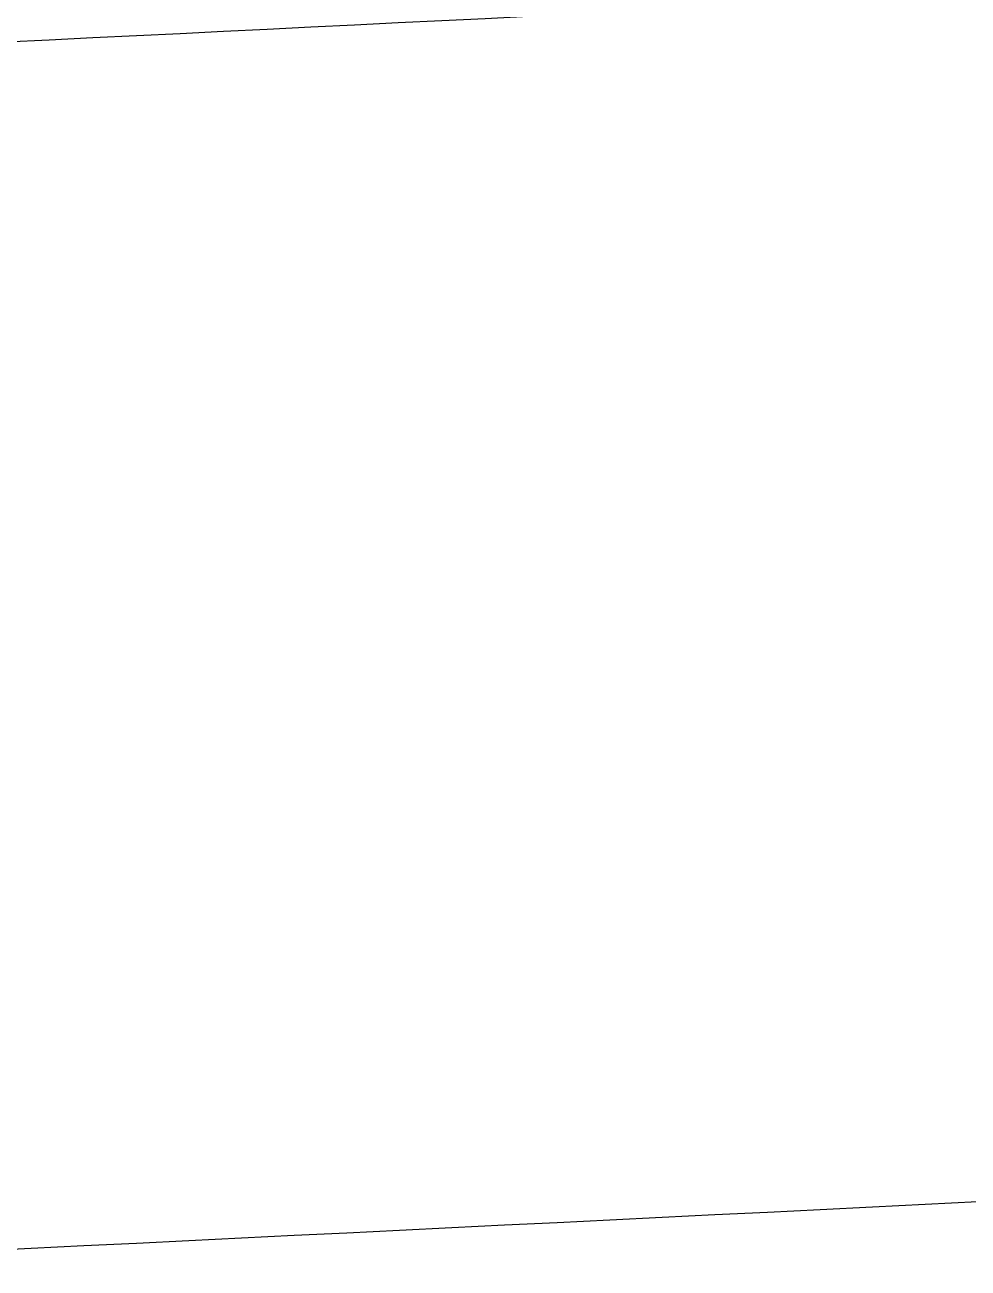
# Model space of a CAD drawing. Header units: inches. Extents: x 0 to 1813292486, y 0 to 3473589894.
# Drawn here: x 600625534.4 to 600625690.7, y 3473201262.9 to 3473201469 of the extents above; entities that cross this region are included whole.
import ezdxf

# ---------------------------------------------------------------- set-up
doc = ezdxf.new("R2010")
doc.units = ezdxf.units.IN
doc.header["$LTSCALE"] = 1000
doc.header["$MEASUREMENT"] = 0
for name, color, linetype in [('A-Anno-Note', 241, 'Continuous'), ('AX-MALL-P02-200$0$A-Anno-Note', 241, 'Continuous'), ('AX-MALL-WALL-P02$0$A-Anno-Note', 241, 'Continuous'), ('AX-MALL-WALL-P02-QT$0$A-Detl-Patt', 8, 'Continuous'), ('AX-MALL-WALL-P02-QT$0$A-Detl-Thin', 131, 'Continuous'), ('AX-MALL-WALL-P02-QT$0$A-Wall', 2, 'Continuous'), ('AX-MALL-WALL-P02-QT$0$A-Wall-Patt', 13, 'Continuous')]:
    doc.layers.add(name, color=color, linetype=linetype)

# ---------------------------------------------------------------- blocks, each defined once
blk = doc.blocks.new('AX-MALL-WALL-P02-QT$0$tj')
at = {"layer": 'AX-MALL-WALL-P02-QT$0$A-Detl-Patt'}
h = blk.add_hatch(dxfattribs=at)
h.set_pattern_fill('STEEL', color=256, scale=100.0000000000001, angle=50.43183869082386)
h.set_pattern_definition([(75.00000000004839, (-14278.19445574284, 156289.8254051208), (-153.3407249234246, 41.08752340989569), []), (75.00000000004839, (-14317.88195610046, 156358.5661673546), (-153.3407249234246, 41.08752340989569), [])])
edge = h.paths.add_edge_path()
edge.add_arc((274302.9537697641, 370915.3693751197), 354853.2281302969, 270.9601093956941, 275.9513128638887)
edge.add_line((311095.3180618286, 17974.67259407043), (323404.2928284407, 17664.898229599))
edge.add_arc((337498.5854798314, -5423.033113246463), 27049.98445535583, 84.4296474408203, 121.40245730350341, ccw=False)
edge.add_line((340124.270958662, 21499.21483898163), (352435.6233639717, 23411.5238032341))
edge.add_line((352435.6233639717, 23411.5238032341), (352460.3320846558, 23263.57286787033))
edge.add_arc((262948.9762239404, 558936.3422532297), 543099.989586636, 279.486523026639, 288.5053300047131)
edge.add_line((435325.042740941, 43917.80823612213), (435185.9318172932, 44187.60760259628))
edge.add_arc((262948.9762341097, 558936.342259489), 542799.9895904897, 279.51816553668203, 288.50044427399206, ccw=False)
edge.add_line((352706.5441896915, 23608.95860147476), (352681.7270303965, 23756.88773488998))
edge.add_line((352681.7270303965, 23756.88773488998), (340117.7681742907, 21803.84383869171))
edge.add_arc((337510.0970116529, -5455.006554111635), 27383.29552171703, 84.53552636432372, 121.2026843873002)
edge.add_line((323323.7129554749, 17967.02113437653), (311085.7617697716, 18275.00808191299))
edge.add_arc((274273.8104503512, 371474.5356685471), 355112.6948552598, 270.96411062040687, 275.9501261722048, ccw=False)
edge.add_line((280248.9759351015, 16412.11376953125), (280248.9759185314, 16111.96136569977))
blk = doc.blocks.new('AX-MALL-WALL-P02-QT')
at = {"layer": 'AX-MALL-WALL-P02-QT$0$A-Wall-Patt'}
h = blk.add_hatch(dxfattribs=at)
h.set_pattern_fill('普通砖', color=256, scale=200, style=0)
h.set_pattern_definition([(45, (0, 359.0227), (-353.55353201463, 353.55353201463), [])])
h.paths.add_polyline_path([(600422097.5173253, 3473045837.59922, 0.0002585377104032733), (600422629.8120639, 3473045668.742702), (600422673.2415591, 3473045794.855412), (600422599.5024389, 3473045888.136711, -0.0002144808766474775), (600422158.0907414, 3473046028.205781)])
at = {"layer": 'AX-MALL-WALL-P02-QT$0$A-Wall'}
for centre, radius, start, end in [((600585644.0094208, 3473560469.865693), 539794.282166529, 252.3701116756186, 252.4192670709375), ((600585644.0095278, 3473560469.865714), 539994.2822184137, 252.3701116654615, 252.4293641427457)]:
    blk.add_arc(centre, radius, start, end, dxfattribs=at)
at = {"layer": 'AX-MALL-WALL-P02-QT$0$A-Detl-Thin', "rotation": 339.5681613091762}
blk.add_blockref('AX-MALL-WALL-P02-QT$0$tj', (600144118.6961328, 3473128496.287411), dxfattribs=at)
blk = doc.blocks.new('AX-MALL-WALL-P02')
at = {"layer": 'AX-MALL-WALL-P02$0$A-Anno-Note'}
blk.add_blockref('AX-MALL-WALL-P02-QT', (0, 0), dxfattribs=at)
blk = doc.blocks.new('AX-MALL-P02-200')
at = {"layer": 'AX-MALL-P02-200$0$A-Anno-Note'}
blk.add_blockref('AX-MALL-WALL-P02', (0, 0), dxfattribs=at)

msp = doc.modelspace()

# ---------------------------------------------------------------- block references
at = {"layer": 'A-Anno-Note', "rotation": 20.43183869077545}
msp.add_blockref('AX-MALL-P02-200', (1250392458.527329, 9048125.682563305), dxfattribs=at)

doc.saveas('drawing.dxf')
